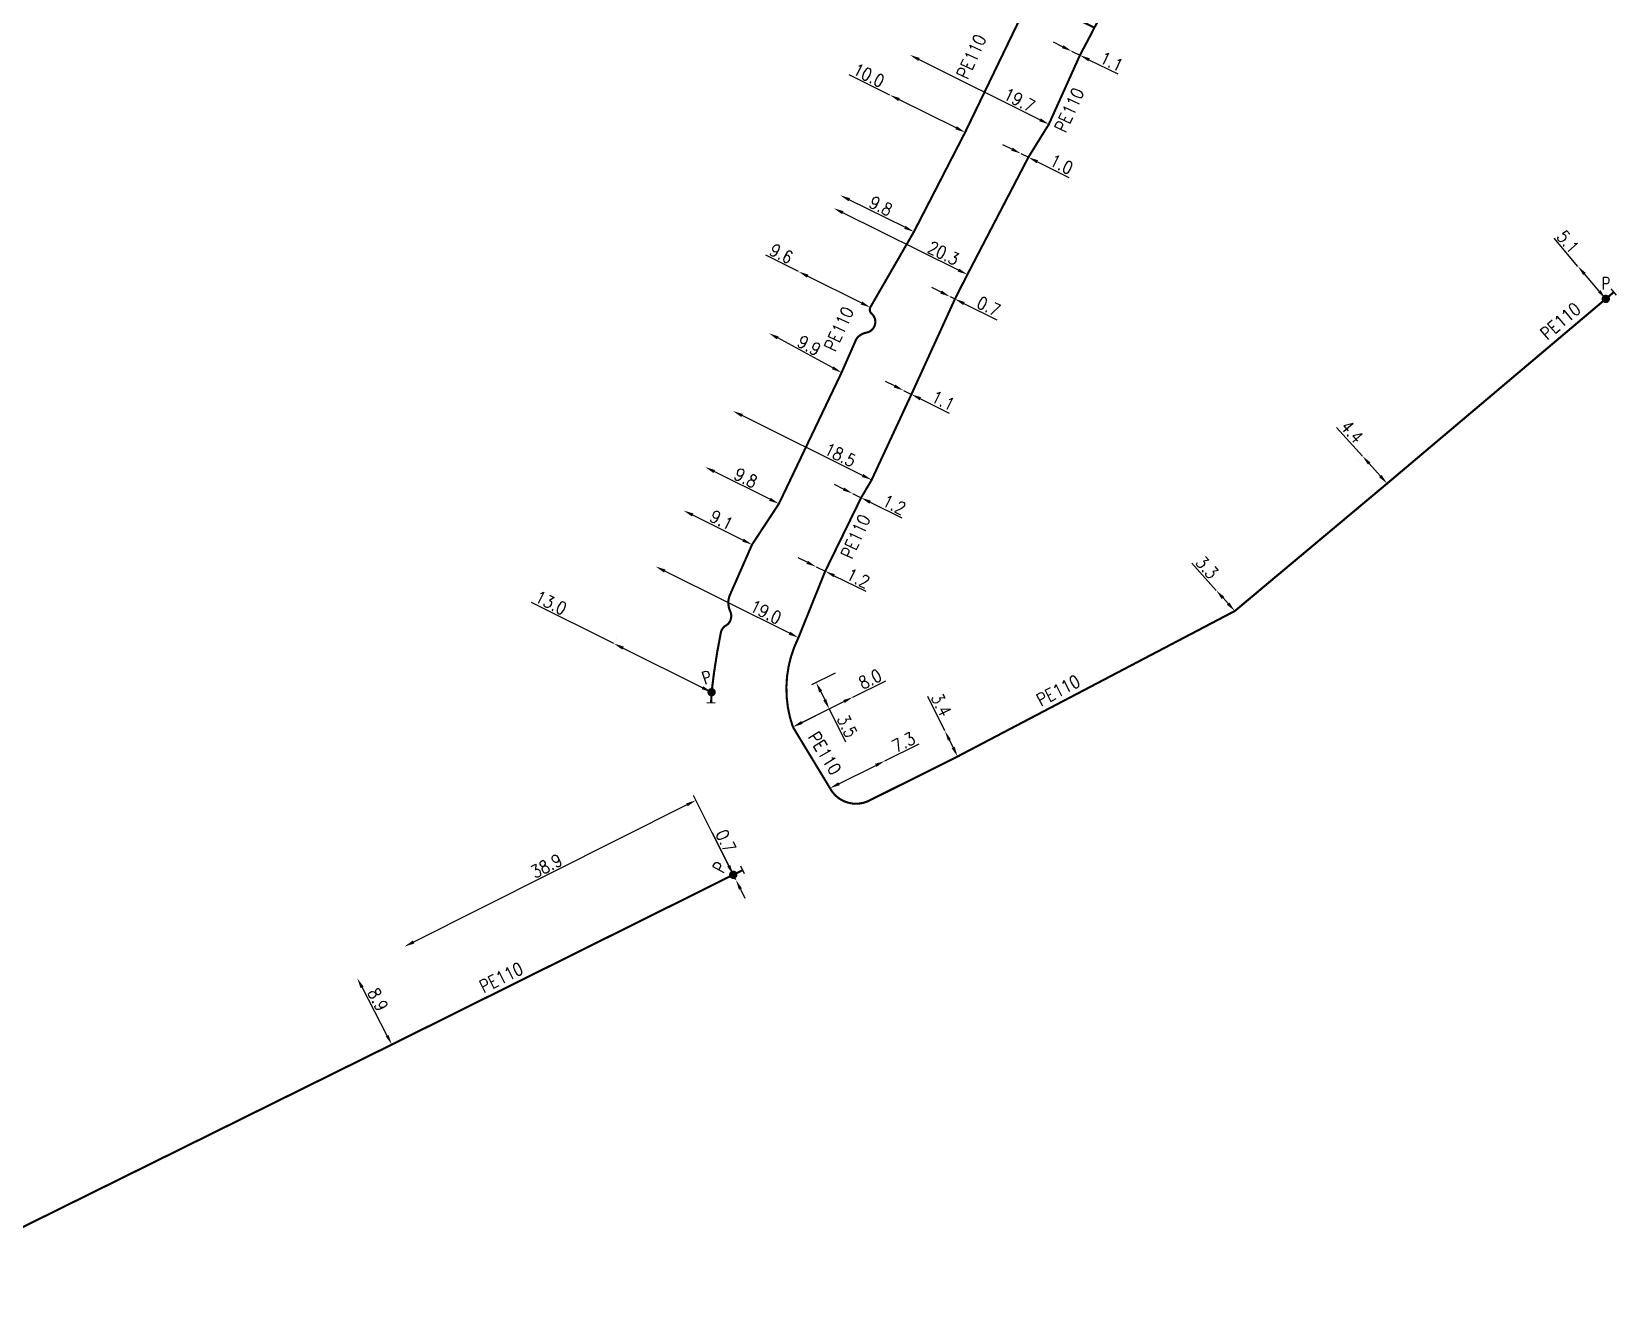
# Model space of a CAD drawing. Header units: millimetres. Extents: x 150998 to 151977, y 126997 to 128005.
# Drawn here: x 151620.3 to 151809.2, y 127181 to 127331.6 of the extents above; entities that cross this region are included whole.
import ezdxf
from ezdxf.enums import TextEntityAlignment as Align

# ---------------------------------------------------------------- set-up
doc = ezdxf.new("R2010")
doc.units = ezdxf.units.MM
doc.header["$PDMODE"] = 34
doc.linetypes.add('L_100_PE', pattern=[14, 10, -1.5, 1, -1.5])
doc.layers.get('0').update_dxf_attribs({"linetype": 'CONTINUOUS'})
doc.layers.get('DEFPOINTS').update_dxf_attribs({"linetype": 'CONTINUOUS'})
for name, color, linetype in [('L_140', 3, 'CONTINUOUS'), ('L_300', 7, 'CONTINUOUS'), ('L_340', 7, 'CONTINUOUS')]:
    doc.layers.add(name, color=color, linetype=linetype)
doc.styles.add('G_ROMANS', font='ROMANS.SHX', dxfattribs={"width": 0.75})
doc.styles.get("Standard").update_dxf_attribs({"font": 'romans.shx', "width": 0.85})
doc.dimstyles.get("Standard").update_dxf_attribs({"dimtxt": 1.5, "dimasz": 1.2, "dimexe": 0.625, "dimexo": 0.625, "dimgap": 0.25, "dimtad": 1, "dimdec": 1, "dimzin": 0, "dimdsep": 46, "dimtxsty": 'Standard', "dimcen": -0.5, "dimadec": 0, "dimazin": 0, "dimtfac": 1, "dimtdec": 1, "dimtmove": 0, "dimatfit": 3, "dimfxl": 0, "dimtolj": 1, "dimtzin": 0, "dimarcsym": 0})

# ---------------------------------------------------------------- blocks, each defined once
blk = doc.blocks.new('*D56')
at = {"layer": 'DEFPOINTS', "color": 0, "linetype": 'Continuous', "transparency": 16777216}
for p in [(151721.96, 127244.65), (151721.96, 127244.65), (151715.43, 127241.4)]:
    blk.add_point(p, dxfattribs=at)
at = {"layer": 'L_140', "color": 0, "linetype": 'Continuous', "lineweight": -2, "transparency": 16777216}
for p, q in [((151721.96, 127244.65), (151726.05, 127246.69)), ((151716.5, 127241.93), (151720.89, 127244.12))]:
    blk.add_line(p, q, dxfattribs=at)
at = {"layer": 'L_140', "color": 0, "linetype": 'Continuous', "transparency": 16777216}
for points in [[(151720.8, 127244.3), (151720.97, 127243.94), (151721.96, 127244.65)], [(151716.41, 127242.11), (151716.59, 127241.75), (151715.43, 127241.4)]]:
    blk.add_solid(points, dxfattribs=at)
at = {"layer": 'L_140', "color": 0, "linetype": 'Continuous', "transparency": 16777216, "insert": (151724.19, 127246.88), "char_height": 1.5, "attachment_point": 5, "rotation": 26.4898}
blk.add_mtext('\\A1;7.3', dxfattribs=at)
blk = doc.blocks.new('*D57')
at = {"layer": 'DEFPOINTS', "color": 0, "linetype": 'Continuous', "transparency": 16777216}
for p in [(151729.12, 127248.22), (151729.12, 127248.22), (151730.64, 127245.18)]:
    blk.add_point(p, dxfattribs=at)
at = {"layer": 'L_140', "color": 0, "linetype": 'Continuous', "lineweight": -2, "transparency": 16777216}
for p, q in [((151729.12, 127248.22), (151727.07, 127252.34)), ((151730.1, 127246.25), (151729.65, 127247.15))]:
    blk.add_line(p, q, dxfattribs=at)
at = {"layer": 'L_140', "color": 0, "linetype": 'Continuous', "transparency": 16777216}
for points in [[(151729.83, 127247.24), (151729.48, 127247.06), (151729.12, 127248.22)], [(151730.28, 127246.34), (151729.92, 127246.16), (151730.64, 127245.18)]]:
    blk.add_solid(points, dxfattribs=at)
at = {"layer": 'L_140', "color": 0, "linetype": 'Continuous', "transparency": 16777216, "insert": (151728.68, 127251.34), "char_height": 1.5, "attachment_point": 5, "rotation": 296.4898}
blk.add_mtext('\\A1;3.4', dxfattribs=at)
blk = doc.blocks.new('*D58')
at = {"layer": 'DEFPOINTS', "color": 0, "linetype": 'Continuous', "transparency": 16777216}
for p in [(151761.46, 127264.97), (151761.46, 127264.97), (151763.67, 127262.52)]:
    blk.add_point(p, dxfattribs=at)
at = {"layer": 'L_140', "color": 0, "linetype": 'Continuous', "lineweight": -2, "transparency": 16777216}
for p, q in [((151761.46, 127264.97), (151758.54, 127268.22)), ((151762.86, 127263.4), (151762.26, 127264.08)), ((151763.21, 127262.1), (151763.2, 127262.09))]:
    blk.add_line(p, q, dxfattribs=at)
at = {"layer": 'L_140', "color": 0, "linetype": 'Continuous', "transparency": 16777216}
for points in [[(151762.41, 127264.21), (151762.11, 127263.94), (151761.46, 127264.97)], [(151763.01, 127263.54), (151762.72, 127263.27), (151763.67, 127262.51)]]:
    blk.add_solid(points, dxfattribs=at)
at = {"layer": 'L_140', "color": 0, "linetype": 'Continuous', "transparency": 16777216, "insert": (151760.35, 127267.71), "char_height": 1.5, "attachment_point": 5, "rotation": 311.8837}
blk.add_mtext('\\A1;3.3', dxfattribs=at)
blk = doc.blocks.new('*D59')
at = {"layer": 'DEFPOINTS', "color": 0, "linetype": 'Continuous', "transparency": 16777216}
for p in [(151778.88, 127280.99), (151778.88, 127280.99), (151781.81, 127277.71)]:
    blk.add_point(p, dxfattribs=at)
at = {"layer": 'L_140', "color": 0, "linetype": 'Continuous', "lineweight": -2, "transparency": 16777216}
for p, q in [((151778.88, 127280.99), (151775.8, 127284.41)), ((151778.41, 127280.57), (151778.41, 127280.57)), ((151781.01, 127278.6), (151779.68, 127280.09)), ((151781.35, 127277.29), (151781.35, 127277.29))]:
    blk.add_line(p, q, dxfattribs=at)
at = {"layer": 'L_140', "color": 0, "linetype": 'Continuous', "transparency": 16777216}
for points in [[(151779.83, 127280.23), (151779.53, 127279.96), (151778.88, 127280.99)], [(151781.16, 127278.74), (151780.86, 127278.47), (151781.81, 127277.71)]]:
    blk.add_solid(points, dxfattribs=at)
at = {"layer": 'L_140', "color": 0, "linetype": 'Continuous', "transparency": 16777216, "insert": (151777.63, 127283.88), "char_height": 1.5, "attachment_point": 5, "rotation": 311.8837}
blk.add_mtext('\\A1;4.4', dxfattribs=at)
blk = doc.blocks.new('*D60')
at = {"layer": 'DEFPOINTS', "color": 0, "linetype": 'Continuous', "transparency": 16777216}
for p in [(151804.55, 127303.6), (151804.55, 127303.6), (151807.87, 127299.72)]:
    blk.add_point(p, dxfattribs=at)
at = {"layer": 'L_300', "color": 0, "linetype": 'Continuous', "lineweight": -2, "transparency": 16777216}
for p, q in [((151804.55, 127303.6), (151801.7, 127306.94)), ((151807.09, 127300.64), (151805.33, 127302.69))]:
    blk.add_line(p, q, dxfattribs=at)
at = {"layer": 'L_300', "color": 0, "linetype": 'Continuous', "transparency": 16777216}
for points in [[(151805.48, 127302.82), (151805.18, 127302.56), (151804.55, 127303.6)], [(151807.24, 127300.77), (151806.94, 127300.51), (151807.87, 127299.72)]]:
    blk.add_solid(points, dxfattribs=at)
at = {"layer": 'L_300', "color": 0, "linetype": 'Continuous', "transparency": 16777216, "insert": (151803.37, 127306.52), "char_height": 1.5, "attachment_point": 5, "rotation": 310.5338}
blk.add_mtext('\\A1;5.1', dxfattribs=at)
blk = doc.blocks.new('L_340_07')
at = {"color": 0, "linetype": 'Continuous', "const_width": 0.25, "flags": 128}
blk.add_lwpolyline([(0, 0), (1.25, 0)], dxfattribs=at)
at = {"color": 0, "linetype": 'Continuous', "flags": 128}
blk.add_lwpolyline([(1.25, -0.5), (1.25, 0.5)], dxfattribs=at)
at = {"color": 0, "linetype": 'Continuous', "style": 'G_ROMANS', "width": 0.75, "flags": 3}
for tag, p in [('DEF_LEG', (0.72, -3.47)), ('DEF_COUP', (0.72, -5.97)), ('DEF_TYPE', (0.72, -8.47))]:
    blk.add_attdef(tag, text='', height=1.2, dxfattribs=at).set_placement(p, align=Align.MIDDLE)
blk = doc.blocks.new('L_300_12')
at = {"color": 0, "linetype": 'Continuous', "const_width": 0.497, "flags": 128}
blk.add_lwpolyline([(-0.25, 0, 1), (0.25, 0, 1)], format="xyb", close=True, dxfattribs=at)
at = {"color": 0, "linetype": 'Continuous', "style": 'G_ROMANS', "width": 0.75}
blk.add_text('P', height=1.5, dxfattribs=at).set_placement((0, 1.85), align=Align.MIDDLE)
at = {"color": 0, "linetype": 'Continuous', "style": 'G_ROMANS', "width": 0.75, "flags": 3}
for tag, p in [('DEF_LEG', (0, -5)), ('DEF_COUP', (0, -7.5)), ('DEF_TYPE', (0, -10))]:
    blk.add_attdef(tag, text='', height=1.2, dxfattribs=at).set_placement(p, align=Align.MIDDLE)
blk = doc.blocks.new('*D61')
at = {"layer": 'DEFPOINTS', "color": 0, "linetype": 'Continuous', "transparency": 16777216}
for p in [(151713.78, 127253.99), (151716.61, 127255.39), (151711.01, 127248.69)]:
    blk.add_point(p, dxfattribs=at)
at = {"layer": 'L_140', "color": 0, "linetype": 'Continuous', "lineweight": -2, "transparency": 16777216}
for p, q in [((151716.05, 127255.11), (151713.22, 127253.71)), ((151714.32, 127252.91), (151714.81, 127251.93)), ((151711.57, 127248.97), (151715.9, 127251.13)), ((151715.34, 127250.85), (151717.29, 127246.94))]:
    blk.add_line(p, q, dxfattribs=at)
at = {"layer": 'L_140', "color": 0, "linetype": 'Continuous', "transparency": 16777216}
for points in [[(151714.5, 127253), (151714.14, 127252.82), (151713.78, 127253.99)], [(151714.99, 127252.02), (151714.63, 127251.84), (151715.34, 127250.85)]]:
    blk.add_solid(points, dxfattribs=at)
at = {"layer": 'L_140', "color": 0, "linetype": 'Continuous', "transparency": 16777216, "insert": (151717.48, 127248.81), "char_height": 1.5, "attachment_point": 5, "rotation": 296.4898}
blk.add_mtext('\\A1;3.5', dxfattribs=at)
blk = doc.blocks.new('*D62')
at = {"layer": 'DEFPOINTS', "color": 0, "linetype": 'Continuous', "transparency": 16777216}
for p in [(151718.17, 127252.26), (151718.17, 127252.26), (151711.01, 127248.69)]:
    blk.add_point(p, dxfattribs=at)
at = {"layer": 'L_140', "color": 0, "linetype": 'Continuous', "lineweight": -2, "transparency": 16777216}
for p, q in [((151718.17, 127252.26), (151722.08, 127254.21)), ((151712.08, 127249.23), (151717.09, 127251.73))]:
    blk.add_line(p, q, dxfattribs=at)
at = {"layer": 'L_140', "color": 0, "linetype": 'Continuous', "transparency": 16777216}
for points in [[(151717, 127251.9), (151717.18, 127251.55), (151718.17, 127252.26)], [(151711.99, 127249.41), (151712.17, 127249.05), (151711.01, 127248.69)]]:
    blk.add_solid(points, dxfattribs=at)
at = {"layer": 'L_140', "color": 0, "linetype": 'Continuous', "transparency": 16777216, "insert": (151720.21, 127254.4), "char_height": 1.5, "attachment_point": 5, "rotation": 26.4898}
blk.add_mtext('\\A1;8.0', dxfattribs=at)
blk = doc.blocks.new('*D711')
at = {"layer": 'DEFPOINTS', "color": 0, "linetype": 'Continuous', "transparency": 16777216}
for p in [(151703.91, 127231.08), (151664.73, 127222.52), (151664.73, 127222.52)]:
    blk.add_point(p, dxfattribs=at)
at = {"layer": 'L_300', "color": 0, "linetype": 'Continuous', "lineweight": -2, "transparency": 16777216}
for p, q in [((151703.63, 127231.64), (151699.17, 127240.51)), ((151698.38, 127239.42), (151665.81, 127223.06)), ((151665.01, 127221.96), (151665.01, 127221.96))]:
    blk.add_line(p, q, dxfattribs=at)
at = {"layer": 'L_300', "color": 0, "linetype": 'Continuous', "transparency": 16777216}
for points in [[(151698.29, 127239.59), (151698.47, 127239.24), (151699.45, 127239.95)], [(151665.72, 127223.24), (151665.89, 127222.88), (151664.73, 127222.52)]]:
    blk.add_solid(points, dxfattribs=at)
at = {"layer": 'L_300', "color": 0, "linetype": 'Continuous', "transparency": 16777216, "insert": (151681.64, 127232.13), "char_height": 1.5, "attachment_point": 5, "rotation": 26.6592}
blk.add_mtext('\\A1;38.9', dxfattribs=at)
blk = doc.blocks.new('*D712')
at = {"layer": 'DEFPOINTS', "color": 0, "linetype": 'Continuous', "transparency": 16777216}
for p in [(151703.91, 127231.08), (151704.22, 127230.46), (151704.22, 127230.46)]:
    blk.add_point(p, dxfattribs=at)
at = {"layer": 'L_300', "color": 0, "linetype": 'Continuous', "lineweight": -2, "transparency": 16777216}
for p, q in [((151703.37, 127232.15), (151701.41, 127236.06)), ((151704.22, 127230.46), (151703.91, 127231.08)), ((151704.76, 127229.38), (151705.3, 127228.31))]:
    blk.add_line(p, q, dxfattribs=at)
at = {"layer": 'L_300', "color": 0, "linetype": 'Continuous', "transparency": 16777216}
for points in [[(151703.55, 127232.24), (151703.19, 127232.06), (151703.91, 127231.08)], [(151704.94, 127229.47), (151704.58, 127229.29), (151704.22, 127230.46)]]:
    blk.add_solid(points, dxfattribs=at)
at = {"layer": 'L_300', "color": 0, "linetype": 'Continuous', "transparency": 16777216, "insert": (151703.01, 127235.09), "char_height": 1.5, "attachment_point": 5, "rotation": 296.6592}
blk.add_mtext('\\A1;0.7', dxfattribs=at)
blk = doc.blocks.new('*D713')
at = {"layer": 'DEFPOINTS', "color": 0, "linetype": 'Continuous', "transparency": 16777216}
for p in [(151659.11, 127218.73), (151659.11, 127218.73), (151663.22, 127210.84)]:
    blk.add_point(p, dxfattribs=at)
at = {"layer": 'L_140', "color": 0, "linetype": 'Continuous', "lineweight": -2, "transparency": 16777216}
blk.add_line((151662.67, 127211.9), (151659.67, 127217.67), dxfattribs=at)
at = {"layer": 'L_140', "color": 0, "linetype": 'Continuous', "transparency": 16777216}
for points in [[(151659.85, 127217.76), (151659.49, 127217.58), (151659.11, 127218.73)], [(151662.84, 127211.99), (151662.49, 127211.81), (151663.22, 127210.84)]]:
    blk.add_solid(points, dxfattribs=at)
at = {"layer": 'L_140', "color": 0, "linetype": 'Continuous', "transparency": 16777216, "insert": (151661.56, 127216.2), "char_height": 1.5, "attachment_point": 5, "rotation": 297.4672}
blk.add_mtext('\\A1;8.9', dxfattribs=at)
blk = doc.blocks.new('*D893')
at = {"layer": 'DEFPOINTS', "color": 0, "linetype": 'Continuous', "transparency": 16777216}
for p in [(151744.22, 127329.25), (151744.22, 127329.25), (151745.21, 127328.76)]:
    blk.add_point(p, dxfattribs=at)
at = {"layer": 'L_140', "color": 0, "linetype": 'Continuous', "lineweight": -2, "transparency": 16777216}
for p, q in [((151743.15, 127329.78), (151742.07, 127330.31)), ((151744.22, 127329.25), (151745.21, 127328.76)), ((151746.28, 127328.23), (151749.71, 127326.53))]:
    blk.add_line(p, q, dxfattribs=at)
at = {"layer": 'L_140', "color": 0, "linetype": 'Continuous', "transparency": 16777216}
for points in [[(151743.24, 127329.96), (151743.06, 127329.6), (151744.22, 127329.25)], [(151746.37, 127328.41), (151746.19, 127328.05), (151745.21, 127328.76)]]:
    blk.add_solid(points, dxfattribs=at)
at = {"layer": 'L_140', "color": 0, "linetype": 'Continuous', "transparency": 16777216, "insert": (151748.98, 127328.01), "char_height": 1.5, "attachment_point": 5, "rotation": 333.6518}
blk.add_mtext('\\A1;1.1', dxfattribs=at)
blk = doc.blocks.new('*D894')
at = {"layer": 'DEFPOINTS', "color": 0, "linetype": 'Continuous', "transparency": 16777216}
for p in [(151738.18, 127317.04), (151738.18, 127317.04), (151739.07, 127316.6)]:
    blk.add_point(p, dxfattribs=at)
at = {"layer": 'L_140', "color": 0, "linetype": 'Continuous', "lineweight": -2, "transparency": 16777216}
for p, q in [((151737.1, 127317.57), (151736.02, 127318.1)), ((151738.18, 127317.04), (151739.07, 127316.6)), ((151740.15, 127316.06), (151743.9, 127314.2))]:
    blk.add_line(p, q, dxfattribs=at)
at = {"layer": 'L_140', "color": 0, "linetype": 'Continuous', "transparency": 16777216}
for points in [[(151737.19, 127317.75), (151737.01, 127317.39), (151738.18, 127317.04)], [(151740.24, 127316.24), (151740.06, 127315.88), (151739.07, 127316.6)]]:
    blk.add_solid(points, dxfattribs=at)
at = {"layer": 'L_140', "color": 0, "linetype": 'Continuous', "transparency": 16777216, "insert": (151743.01, 127315.76), "char_height": 1.5, "attachment_point": 5, "rotation": 333.6518}
blk.add_mtext('\\A1;1.0', dxfattribs=at)
blk = doc.blocks.new('*D895')
at = {"layer": 'DEFPOINTS', "color": 0, "linetype": 'Continuous', "transparency": 16777216}
for p in [(151722.57, 127324.02), (151722.57, 127324.02), (151731.53, 127319.57)]:
    blk.add_point(p, dxfattribs=at)
at = {"layer": 'L_140', "color": 0, "linetype": 'Continuous', "lineweight": -2, "transparency": 16777216}
for p, q in [((151722.57, 127324.02), (151717.73, 127326.42)), ((151730.46, 127320.11), (151723.65, 127323.48)), ((151731.81, 127320.13), (151731.81, 127320.13))]:
    blk.add_line(p, q, dxfattribs=at)
at = {"layer": 'L_140', "color": 0, "linetype": 'Continuous', "transparency": 16777216}
for points in [[(151723.74, 127323.66), (151723.56, 127323.3), (151722.57, 127324.02)], [(151730.55, 127320.29), (151730.37, 127319.93), (151731.53, 127319.57)]]:
    blk.add_solid(points, dxfattribs=at)
at = {"layer": 'L_140', "color": 0, "linetype": 'Continuous', "transparency": 16777216, "insert": (151720.06, 127326.38), "char_height": 1.5, "attachment_point": 5, "rotation": 333.6143}
blk.add_mtext('\\A1;10.0', dxfattribs=at)
blk = doc.blocks.new('*D896')
at = {"layer": 'DEFPOINTS', "color": 0, "linetype": 'Continuous', "transparency": 16777216}
for p in [(151729.73, 127299.99), (151729.73, 127299.99), (151730.32, 127299.71)]:
    blk.add_point(p, dxfattribs=at)
at = {"layer": 'L_140', "color": 0, "linetype": 'Continuous', "lineweight": -2, "transparency": 16777216}
for p, q in [((151728.66, 127300.53), (151727.58, 127301.06)), ((151729.73, 127299.99), (151730.32, 127299.71)), ((151731.39, 127299.17), (151735.31, 127297.23))]:
    blk.add_line(p, q, dxfattribs=at)
at = {"layer": 'L_140', "color": 0, "linetype": 'Continuous', "transparency": 16777216}
for points in [[(151728.75, 127300.71), (151728.57, 127300.35), (151729.73, 127299.99)], [(151731.48, 127299.35), (151731.3, 127298.99), (151730.32, 127299.71)]]:
    blk.add_solid(points, dxfattribs=at)
at = {"layer": 'L_140', "color": 0, "linetype": 'Continuous', "transparency": 16777216, "insert": (151734.33, 127298.83), "char_height": 1.5, "attachment_point": 5, "rotation": 333.647}
blk.add_mtext('\\A1;0.7', dxfattribs=at)
blk = doc.blocks.new('*D897')
at = {"layer": 'DEFPOINTS', "color": 0, "linetype": 'Continuous', "transparency": 16777216}
for p in [(151724.19, 127288.81), (151724.19, 127288.81), (151725.13, 127288.34)]:
    blk.add_point(p, dxfattribs=at)
at = {"layer": 'L_140', "color": 0, "linetype": 'Continuous', "lineweight": -2, "transparency": 16777216}
for p, q in [((151723.12, 127289.34), (151722.04, 127289.87)), ((151724.19, 127288.81), (151725.13, 127288.34)), ((151726.21, 127287.81), (151729.63, 127286.11))]:
    blk.add_line(p, q, dxfattribs=at)
at = {"layer": 'L_140', "color": 0, "linetype": 'Continuous', "transparency": 16777216}
for points in [[(151723.2, 127289.52), (151723.03, 127289.16), (151724.19, 127288.81)], [(151726.3, 127287.99), (151726.12, 127287.63), (151725.13, 127288.34)]]:
    blk.add_solid(points, dxfattribs=at)
at = {"layer": 'L_140', "color": 0, "linetype": 'Continuous', "transparency": 16777216, "insert": (151728.9, 127287.59), "char_height": 1.5, "attachment_point": 5, "rotation": 333.647}
blk.add_mtext('\\A1;1.1', dxfattribs=at)
blk = doc.blocks.new('*D898')
at = {"layer": 'DEFPOINTS', "color": 0, "linetype": 'Continuous', "transparency": 16777216}
for p in [(151718.11, 127276.53), (151718.11, 127276.53), (151719.14, 127276.02)]:
    blk.add_point(p, dxfattribs=at)
at = {"layer": 'L_140', "color": 0, "linetype": 'Continuous', "lineweight": -2, "transparency": 16777216}
for p, q in [((151717.03, 127277.06), (151715.96, 127277.6)), ((151718.11, 127276.53), (151719.14, 127276.02)), ((151717.83, 127275.97), (151717.83, 127275.97)), ((151718.86, 127275.46), (151718.86, 127275.46)), ((151720.22, 127275.49), (151723.97, 127273.63))]:
    blk.add_line(p, q, dxfattribs=at)
at = {"layer": 'L_140', "color": 0, "linetype": 'Continuous', "transparency": 16777216}
for points in [[(151717.12, 127277.24), (151716.95, 127276.89), (151718.11, 127276.53)], [(151720.3, 127275.67), (151720.13, 127275.31), (151719.14, 127276.02)]]:
    blk.add_solid(points, dxfattribs=at)
at = {"layer": 'L_140', "color": 0, "linetype": 'Continuous', "transparency": 16777216, "insert": (151723.07, 127275.19), "char_height": 1.5, "attachment_point": 5, "rotation": 333.6831}
blk.add_mtext('\\A1;1.2', dxfattribs=at)
blk = doc.blocks.new('*D899')
at = {"layer": 'DEFPOINTS', "color": 0, "linetype": 'Continuous', "transparency": 16777216}
for p in [(151713.78, 127267.79), (151713.78, 127267.79), (151714.86, 127267.26)]:
    blk.add_point(p, dxfattribs=at)
at = {"layer": 'L_140', "color": 0, "linetype": 'Continuous', "lineweight": -2, "transparency": 16777216}
for p, q in [((151712.71, 127268.32), (151711.63, 127268.85)), ((151713.78, 127267.79), (151714.86, 127267.26)), ((151715.93, 127266.73), (151719.69, 127264.87))]:
    blk.add_line(p, q, dxfattribs=at)
at = {"layer": 'L_140', "color": 0, "linetype": 'Continuous', "transparency": 16777216}
for points in [[(151712.8, 127268.5), (151712.62, 127268.14), (151713.78, 127267.79)], [(151716.02, 127266.9), (151715.85, 127266.55), (151714.86, 127267.26)]]:
    blk.add_solid(points, dxfattribs=at)
at = {"layer": 'L_140', "color": 0, "linetype": 'Continuous', "transparency": 16777216, "insert": (151718.79, 127266.43), "char_height": 1.5, "attachment_point": 5, "rotation": 333.6831}
blk.add_mtext('\\A1;1.2', dxfattribs=at)
blk = doc.blocks.new('*D901')
at = {"layer": 'DEFPOINTS', "color": 0, "linetype": 'Continuous', "transparency": 16777216}
for p in [(151689.68, 127258.64), (151689.68, 127258.64), (151701.32, 127252.84)]:
    blk.add_point(p, dxfattribs=at)
at = {"layer": 'L_300', "color": 0, "linetype": 'Continuous', "lineweight": -2, "transparency": 16777216}
for p, q in [((151689.68, 127258.64), (151679.86, 127263.54)), ((151689.96, 127259.2), (151689.96, 127259.2)), ((151700.24, 127253.37), (151690.76, 127258.1)), ((151701.6, 127253.4), (151701.6, 127253.4))]:
    blk.add_line(p, q, dxfattribs=at)
at = {"layer": 'L_300', "color": 0, "linetype": 'Continuous', "transparency": 16777216}
for points in [[(151690.85, 127258.28), (151690.67, 127257.92), (151689.68, 127258.64)], [(151700.33, 127253.55), (151700.15, 127253.19), (151701.32, 127252.84)]]:
    blk.add_solid(points, dxfattribs=at)
at = {"layer": 'L_300', "color": 0, "linetype": 'Continuous', "transparency": 16777216, "insert": (151682.18, 127263.5), "char_height": 1.5, "attachment_point": 5, "rotation": 333.4942}
blk.add_mtext('\\A1;13.0', dxfattribs=at)
blk = doc.blocks.new('*D903')
at = {"layer": 'DEFPOINTS', "color": 0, "linetype": 'Continuous', "transparency": 16777216}
for p in [(151716.65, 127312.07), (151716.65, 127312.07), (151725.43, 127307.72)]:
    blk.add_point(p, dxfattribs=at)
at = {"layer": 'L_140', "color": 0, "linetype": 'Continuous', "lineweight": -2, "transparency": 16777216}
blk.add_line((151724.36, 127308.25), (151717.73, 127311.54), dxfattribs=at)
at = {"layer": 'L_140', "color": 0, "linetype": 'Continuous', "transparency": 16777216}
for points in [[(151717.81, 127311.72), (151717.64, 127311.36), (151716.65, 127312.07)], [(151724.44, 127308.43), (151724.27, 127308.07), (151725.43, 127307.72)]]:
    blk.add_solid(points, dxfattribs=at)
at = {"layer": 'L_140', "color": 0, "linetype": 'Continuous', "transparency": 16777216, "insert": (151721.49, 127310.79), "char_height": 1.5, "attachment_point": 5, "rotation": 333.6143}
blk.add_mtext('\\A1;9.8', dxfattribs=at)
blk = doc.blocks.new('*D904')
at = {"layer": 'DEFPOINTS', "color": 0, "linetype": 'Continuous', "transparency": 16777216}
for p in [(151711.69, 127302.97), (151711.69, 127302.97), (151720.23, 127298.71)]:
    blk.add_point(p, dxfattribs=at)
at = {"layer": 'L_140', "color": 0, "linetype": 'Continuous', "lineweight": -2, "transparency": 16777216}
for p, q in [((151711.69, 127302.97), (151707.78, 127304.93)), ((151719.16, 127299.24), (151712.76, 127302.44))]:
    blk.add_line(p, q, dxfattribs=at)
at = {"layer": 'L_140', "color": 0, "linetype": 'Continuous', "transparency": 16777216}
for points in [[(151712.85, 127302.62), (151712.67, 127302.26), (151711.69, 127302.97)], [(151719.25, 127299.42), (151719.07, 127299.06), (151720.23, 127298.71)]]:
    blk.add_solid(points, dxfattribs=at)
at = {"layer": 'L_140', "color": 0, "linetype": 'Continuous', "transparency": 16777216, "insert": (151709.64, 127305.11), "char_height": 1.5, "attachment_point": 5, "rotation": 333.4658}
blk.add_mtext('\\A1;9.6', dxfattribs=at)
blk = doc.blocks.new('*D905')
at = {"layer": 'DEFPOINTS', "color": 0, "linetype": 'Continuous', "transparency": 16777216}
for p in [(151708.15, 127295.63), (151708.15, 127295.63), (151716.81, 127290.94)]:
    blk.add_point(p, dxfattribs=at)
at = {"layer": 'L_140', "color": 0, "linetype": 'Continuous', "lineweight": -2, "transparency": 16777216}
blk.add_line((151715.75, 127291.51), (151709.2, 127295.06), dxfattribs=at)
at = {"layer": 'L_140', "color": 0, "linetype": 'Continuous', "transparency": 16777216}
for points in [[(151709.3, 127295.24), (151709.11, 127294.88), (151708.15, 127295.63)], [(151715.85, 127291.68), (151715.66, 127291.33), (151716.81, 127290.94)]]:
    blk.add_solid(points, dxfattribs=at)
at = {"layer": 'L_140', "color": 0, "linetype": 'Continuous', "transparency": 16777216, "insert": (151712.95, 127294.16), "char_height": 1.5, "attachment_point": 5, "rotation": 331.5286}
blk.add_mtext('\\A1;9.9', dxfattribs=at)
blk = doc.blocks.new('*D906')
at = {"layer": 'DEFPOINTS', "color": 0, "linetype": 'Continuous', "transparency": 16777216}
for p in [(151700.57, 127279.68), (151700.57, 127279.68), (151709.34, 127275.3)]:
    blk.add_point(p, dxfattribs=at)
at = {"layer": 'L_140', "color": 0, "linetype": 'Continuous', "lineweight": -2, "transparency": 16777216}
blk.add_line((151708.26, 127275.84), (151701.64, 127279.14), dxfattribs=at)
at = {"layer": 'L_140', "color": 0, "linetype": 'Continuous', "transparency": 16777216}
for points in [[(151701.73, 127279.32), (151701.55, 127278.96), (151700.57, 127279.68)], [(151708.35, 127276.02), (151708.17, 127275.66), (151709.34, 127275.3)]]:
    blk.add_solid(points, dxfattribs=at)
at = {"layer": 'L_140', "color": 0, "linetype": 'Continuous', "transparency": 16777216, "insert": (151705.4, 127278.38), "char_height": 1.5, "attachment_point": 5, "rotation": 333.4781}
blk.add_mtext('\\A1;9.8', dxfattribs=at)
blk = doc.blocks.new('*D907')
at = {"layer": 'DEFPOINTS', "color": 0, "linetype": 'Continuous', "transparency": 16777216}
for p in [(151697.99, 127274.49), (151697.99, 127274.49), (151706.14, 127270.43)]:
    blk.add_point(p, dxfattribs=at)
at = {"layer": 'L_140', "color": 0, "linetype": 'Continuous', "lineweight": -2, "transparency": 16777216}
blk.add_line((151705.06, 127270.97), (151699.07, 127273.96), dxfattribs=at)
at = {"layer": 'L_140', "color": 0, "linetype": 'Continuous', "transparency": 16777216}
for points in [[(151699.16, 127274.14), (151698.98, 127273.78), (151697.99, 127274.49)], [(151705.15, 127271.15), (151704.97, 127270.79), (151706.14, 127270.43)]]:
    blk.add_solid(points, dxfattribs=at)
at = {"layer": 'L_140', "color": 0, "linetype": 'Continuous', "transparency": 16777216, "insert": (151702.51, 127273.36), "char_height": 1.5, "attachment_point": 5, "rotation": 333.4999}
blk.add_mtext('\\A1;9.1', dxfattribs=at)
blk = doc.blocks.new('*D958')
at = {"layer": 'DEFPOINTS', "color": 0, "linetype": 'Continuous', "transparency": 16777216}
for p in [(151694.66, 127267.82), (151694.66, 127267.82), (151711.67, 127259.34)]:
    blk.add_point(p, dxfattribs=at)
at = {"layer": 'L_140', "color": 0, "linetype": 'Continuous', "lineweight": -2, "transparency": 16777216}
blk.add_line((151710.59, 127259.88), (151695.74, 127267.28), dxfattribs=at)
at = {"layer": 'L_140', "color": 0, "linetype": 'Continuous', "transparency": 16777216}
for points in [[(151695.83, 127267.46), (151695.65, 127267.1), (151694.66, 127267.82)], [(151710.68, 127260.06), (151710.51, 127259.7), (151711.67, 127259.34)]]:
    blk.add_solid(points, dxfattribs=at)
at = {"layer": 'L_140', "color": 0, "linetype": 'Continuous', "transparency": 16777216, "insert": (151707.77, 127262.4), "char_height": 1.5, "attachment_point": 5, "rotation": 333.4999}
blk.add_mtext('\\A1;19.0', dxfattribs=at)
blk = doc.blocks.new('*D959')
at = {"layer": 'DEFPOINTS', "color": 0, "linetype": 'Continuous', "transparency": 16777216}
for p in [(151715.88, 127310.53), (151715.88, 127310.53), (151731.8, 127302.62)]:
    blk.add_point(p, dxfattribs=at)
at = {"layer": 'L_140', "color": 0, "linetype": 'Continuous', "lineweight": -2, "transparency": 16777216}
blk.add_line((151730.73, 127303.15), (151716.96, 127309.99), dxfattribs=at)
at = {"layer": 'L_140', "color": 0, "linetype": 'Continuous', "transparency": 16777216}
for points in [[(151717.05, 127310.17), (151716.87, 127309.81), (151715.88, 127310.53)], [(151730.82, 127303.33), (151730.64, 127302.98), (151731.8, 127302.62)]]:
    blk.add_solid(points, dxfattribs=at)
at = {"layer": 'L_140', "color": 0, "linetype": 'Continuous', "transparency": 16777216, "insert": (151728.94, 127305.16), "char_height": 1.5, "attachment_point": 5, "rotation": 333.5876}
blk.add_mtext('\\A1;20.3', dxfattribs=at)
blk = doc.blocks.new('*D960')
at = {"layer": 'DEFPOINTS', "color": 0, "linetype": 'Continuous', "transparency": 16777216}
for p in [(151703.87, 127286.35), (151703.87, 127286.35), (151720.39, 127278.14)]:
    blk.add_point(p, dxfattribs=at)
at = {"layer": 'L_140', "color": 0, "linetype": 'Continuous', "lineweight": -2, "transparency": 16777216}
blk.add_line((151719.32, 127278.67), (151704.95, 127285.82), dxfattribs=at)
at = {"layer": 'L_140', "color": 0, "linetype": 'Continuous', "transparency": 16777216}
for points in [[(151705.04, 127286), (151704.86, 127285.64), (151703.87, 127286.35)], [(151719.41, 127278.85), (151719.23, 127278.49), (151720.39, 127278.14)]]:
    blk.add_solid(points, dxfattribs=at)
at = {"layer": 'L_140', "color": 0, "linetype": 'Continuous', "transparency": 16777216, "insert": (151716.64, 127281.12), "char_height": 1.5, "attachment_point": 5, "rotation": 333.5545}
blk.add_mtext('\\A1;18.5', dxfattribs=at)
blk = doc.blocks.new('*D961')
at = {"layer": 'DEFPOINTS', "color": 0, "linetype": 'Continuous', "transparency": 16777216}
for p in [(151724.96, 127328.8), (151724.96, 127328.8), (151741.51, 127320.54)]:
    blk.add_point(p, dxfattribs=at)
at = {"layer": 'L_140', "color": 0, "linetype": 'Continuous', "lineweight": -2, "transparency": 16777216}
blk.add_line((151740.44, 127321.07), (151726.03, 127328.26), dxfattribs=at)
at = {"layer": 'L_140', "color": 0, "linetype": 'Continuous', "transparency": 16777216}
for points in [[(151726.12, 127328.44), (151725.94, 127328.08), (151724.96, 127328.8)], [(151740.53, 127321.25), (151740.35, 127320.89), (151741.51, 127320.54)]]:
    blk.add_solid(points, dxfattribs=at)
at = {"layer": 'L_140', "color": 0, "linetype": 'Continuous', "transparency": 16777216, "insert": (151737.99, 127323.41), "char_height": 1.5, "attachment_point": 5, "rotation": 333.482}
blk.add_mtext('\\A1;19.7', dxfattribs=at)

msp = doc.modelspace()

# ---------------------------------------------------------------- linework, layer by layer
at = {"layer": 'L_140', "linetype": 'L_100_PE', "flags": 128}
for points in [[(151796.19, 127449.26, 0.25, 0.25, 0), (151803.28, 127445.9, 0.25, 0.25, 0), (151803.09, 127445.45, 0.25, 0.25, 0), (151802.41, 127444.14, 0.25, 0.25, 0), (151794.78, 127428.36, 0.25, 0.25, 0), (151784.97, 127408.17, 0.25, 0.25, 0), (151780.29, 127398.98, 0.25, 0.25, 0), (151773.66, 127386.08, 0.25, 0.25, 0), (151770.11, 127378.99, 0.25, 0.25, 0), (151765.6, 127369.55, 0.25, 0.25, 0), (151759.22, 127356.82, 0.25, 0.25, 0), (151756.52, 127350.71, 0.25, 0.25, 0), (151750.02, 127337.58, 0.25, 0.25, 0), (151746.93, 127332.05, 0.25, 0.25, 0), (151746.48, 127331.16, 0.25, 0.25, 0), (151745.21, 127328.76, 0.25, 0.25, 0), (151741.51, 127320.54, 0.25, 0.25, 0), (151739.07, 127316.6, 0.25, 0.25, 0), (151731.8, 127302.62, 0.25, 0.25, 0), (151730.32, 127299.71, 0.25, 0.25, 0), (151725.13, 127288.34, 0.25, 0.25, 0), (151720.39, 127278.14, 0.25, 0.25, 0), (151719.14, 127276.02, 0.25, 0.25, 0), (151714.86, 127267.26, 0.25, 0.25, 0), (151711.67, 127259.34, 0.25, 0.25, 0.202884), (151711.01, 127248.69, 0.25, 0.25, 0), (151711.01, 127248.69, 0.25, 0.25, 0), (151715.43, 127241.4, 0.25, 0.25, 0), (151715.43, 127241.4, 0.25, 0.25, 0.404781), (151720.09, 127239.91, 0.25, 0.25, 0), (151730.64, 127245.18, 0.25, 0.25, 0), (151730.64, 127245.18, 0.25, 0.25, 0), (151763.67, 127262.52, 0.25, 0.25, 0), (151781.81, 127277.71, 0.25, 0.25, 0), (151807.87, 127299.72, 0, 0, 0)], [(151567.82, 127267.01, 0.25, 0.25, 0), (151566.95, 127246.1, 0.25, 0.25, 0), (151566.8, 127244.16, 0.25, 0.25, 0.071903), (151568.68, 127231.88, 0.25, 0.25, 0), (151568.49, 127231.52, 0.25, 0.25, 0), (151569.01, 127230.16, 0.25, 0.25, 0), (151569.35, 127230.11, 0.25, 0.25, 0), (151569.57, 127229.65, 0.25, 0.25, 0), (151580.04, 127209.95, 0.25, 0.25, 0), (151587.29, 127196.18, 0.25, 0.25, 0), (151591.95, 127188.78, 0.25, 0.25, 0), (151594.22, 127185.24, 0.25, 0.25, 0.151783), (151598.34, 127181.78, 0.25, 0.25, 0.157943), (151603.9, 127181.32, 0.25, 0.25, 0), (151607.95, 127183.5, 0.25, 0.25, 0), (151663.22, 127210.84, 0.25, 0.25, 0), (151703.91, 127231.08, 0, 0, 0)]]:
    msp.add_lwpolyline(points, format="xyseb", dxfattribs=at)
at = {"layer": 'L_140', "linetype": 'L_100_PE', "const_width": 0.25, "flags": 128}
msp.add_lwpolyline([(151701.32, 127252.84, -0.022488), (151702.43, 127259.98, -0.226007), (151703.14, 127260.85, 0.353549), (151703.53, 127262.5, -0.185975), (151703.44, 127264.28), (151706.14, 127270.43), (151709.34, 127275.3), (151716.81, 127290.94), (151718.57, 127294.94, -0.195844), (151719.75, 127295.69, 0.625182), (151720.39, 127297.96, -0.327438), (151720.23, 127298.71), (151720.23, 127298.71), (151725.43, 127307.72), (151731.53, 127319.57), (151738.4, 127333.81), (151739.38, 127335.8), (151746.93, 127332.05)], format="xyb", dxfattribs=at)

# ---------------------------------------------------------------- block references
at = {"layer": 'L_300'}
msp.add_blockref('L_300_12', (151807.87, 127299.72), dxfattribs=at)
for p, rotation in [((151701.32, 127252.84), 18.06039615188337), ((151703.91, 127231.08), 60.75696144800667)]:
    msp.add_blockref('L_300_12', p, dxfattribs=dict(at, rotation=rotation))
at = {"layer": 'L_340'}
for p, rotation in [((151807.87, 127299.72), 40.19552463063074), ((151701.32, 127252.84), 267.4620567339716), ((151703.91, 127231.08), 26.53827242349245)]:
    msp.add_blockref('L_340_07', p, dxfattribs=dict(at, rotation=rotation))

# ---------------------------------------------------------------- texts
at = {"layer": 'L_140', "linetype": 'Continuous', "width": 0.85}
for rotation, p in [(65.2488, (151731.82, 127325.81)), (65.2488, (151743.49, 127319.44)), (65.2488, (151716.04, 127293.35)), (65.2488, (151718.02, 127268.6)), (26.2526, (151674.14, 127216.96))]:
    msp.add_text('PE110', height=1.5, rotation=rotation, dxfattribs=at).set_placement(p)
for rotation, p in [(40.1955, (151802.46, 127297.07)), (27.6917, (151742.62, 127253.05)), (301.1976, (151714.81, 127245.56))]:
    msp.add_text('PE110', height=1.5, rotation=rotation, dxfattribs=at).set_placement(p, align=Align.MIDDLE)

# ---------------------------------------------------------------- dimensions: what is measured, and where the dimension line sits
at = {"layer": 'L_140', "linetype": 'Continuous'}
for base, p1, p2, angle, picture, middle in [((151744.22, 127329.25), (151745.21, 127328.76), (151744.22, 127329.25), 333.6518, '*D893', (151748.54, 127327.11)), ((151722.57, 127324.02), (151731.53, 127319.57), (151722.57, 127324.02), 333.6143, '*D895', (151719.62, 127325.48)), ((151738.18, 127317.04), (151739.07, 127316.6), (151738.18, 127317.04), 333.6518, '*D894', (151742.56, 127314.87)), ((151716.65, 127312.07), (151725.43, 127307.72), (151716.65, 127312.07), 333.6143, '*D903', (151721.04, 127309.9)), ((151711.6862, 127302.9722), (151720.2303, 127298.7059), (151711.6862, 127302.9722), 333.4658, '*D904', (151709.1939, 127304.2167)), ((151729.7326, 127299.9946), (151730.315, 127299.7061), (151729.7326, 127299.9946), 333.647, '*D896', (151733.8866, 127297.9368)), ((151708.148, 127295.6315), (151716.8067, 127290.9358), (151708.148, 127295.6315), 331.5286, '*D905', (151712.4773, 127293.2837)), ((151724.19, 127288.81), (151725.13, 127288.34), (151724.19, 127288.81), 333.647, '*D897', (151728.46, 127286.69)), ((151703.8737, 127286.3535), (151720.3931, 127278.1369), (151703.8737, 127286.3535), 333.5545, '*D960', (151716.1979, 127280.2235)), ((151778.88, 127280.99), (151781.81, 127277.71), (151778.88, 127280.99), 311.8837, '*D59', (151776.88, 127283.21)), ((151700.57, 127279.68), (151709.34, 127275.3), (151700.57, 127279.68), 333.4781, '*D906', (151704.95, 127277.49)), ((151718.109812, 127276.532402), (151719.140621, 127276.022565), (151718.109812, 127276.532402), 333.683054, '*D898', (151722.631605, 127274.295928)), ((151697.99, 127274.49), (151706.14, 127270.43), (151697.99, 127274.49), 333.4999, '*D907', (151702.07, 127272.46)), ((151713.78, 127267.79), (151714.86, 127267.26), (151713.78, 127267.79), 333.6831, '*D899', (151718.35, 127265.53)), ((151761.46, 127264.97), (151763.67, 127262.52), (151761.46, 127264.97), 311.8837, '*D58', (151759.6, 127267.04)), ((151694.66, 127267.82), (151711.67, 127259.34), (151694.66, 127267.82), 333.4999, '*D958', (151707.33, 127261.51)), ((151718.17, 127252.26), (151711.01, 127248.69), (151718.17, 127252.26), 206.4898, '*D62', (151720.66, 127253.5)), ((151713.78, 127253.99), (151711.01, 127248.69), (151716.61, 127255.39), 296.4898, '*D61', (151716.58, 127248.36)), ((151729.12, 127248.22), (151730.64, 127245.18), (151729.12, 127248.22), 296.4898, '*D57', (151727.79, 127250.89)), ((151721.96, 127244.65), (151715.43, 127241.4), (151721.96, 127244.65), 206.4898, '*D56', (151724.63, 127245.98)), ((151659.11, 127218.73), (151663.22, 127210.84), (151659.11, 127218.73), 297.4672, '*D713', (151660.67, 127215.73))]:
    dim = msp.add_linear_dim(base=base, p1=p1, p2=p2, angle=angle, dimstyle='Standard', dxfattribs=at)
    dim.commit()
    dim.dimension.update_dxf_attribs({"geometry": picture, "text_midpoint": middle, "dimtype": 160})
for base, p1, p2, angle, text, picture, middle in [((151724.96, 127328.8), (151741.51, 127320.54), (151724.96, 127328.8), 333.482, '19.7', '*D961', (151737.54, 127322.52)), ((151715.88, 127310.53), (151731.8, 127302.62), (151715.88, 127310.53), 333.5876, '20.3', '*D959', (151728.5, 127304.26))]:
    dim = msp.add_linear_dim(base=base, p1=p1, p2=p2, angle=angle, text=text, dimstyle='Standard', dxfattribs=at)
    dim.commit()
    dim.dimension.update_dxf_attribs({"geometry": picture, "text_midpoint": middle, "dimtype": 160})
at = {"layer": 'L_300', "linetype": 'Continuous'}
for base, p1, p2, angle, picture, middle in [((151804.55, 127303.6), (151807.87, 127299.72), (151804.55, 127303.6), 310.5338, '*D60', (151802.61, 127305.87)), ((151689.68, 127258.64), (151701.32, 127252.84), (151689.68, 127258.64), 333.4942, '*D901', (151681.74, 127262.6)), ((151664.7328, 127222.5233), (151703.90775, 127231.08099), (151664.7328, 127222.5233), 26.65917, '*D711', (151682.09276, 127231.23895)), ((151704.22, 127230.46), (151703.91, 127231.08), (151704.22, 127230.46), 116.6592, '*D712', (151702.12, 127234.64))]:
    dim = msp.add_linear_dim(base=base, p1=p1, p2=p2, angle=angle, dimstyle='Standard', dxfattribs=at)
    dim.commit()
    dim.dimension.update_dxf_attribs({"geometry": picture, "text_midpoint": middle, "dimtype": 160})

doc.saveas('drawing.dxf')
